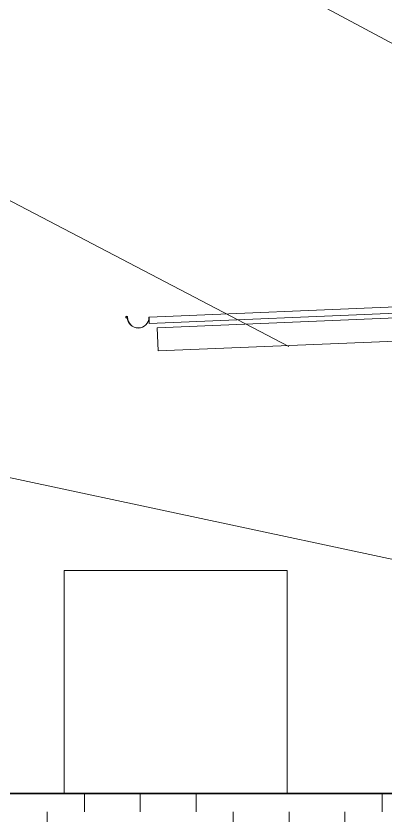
# Model space of a CAD drawing. Header units: inches. Extents: x 20230 to 40520, y -638 to 835.
# Drawn here: x 31264.3 to 31383.6, y -7 to 251 of the extents above; entities that cross this region are included whole.
import ezdxf

# ---------------------------------------------------------------- set-up
doc = ezdxf.new("R2010")
doc.units = ezdxf.units.IN
doc.header["$MEASUREMENT"] = 0
doc.linetypes.add('Grid Line 1_2_', pattern=[0.875, 0.5, -0.125, 0.125, -0.125])
for name, color, linetype, lineweight in [('A-ANNO-KEYN', 231, 'Continuous', 9), ('A-FLOR-LEVL', 51, 'Continuous', 9), ('A-ROOF', 132, 'Continuous', 9), ('A-ROOF-OTLN', 132, 'Continuous', 9), ('C-TOPO', 7, 'Continuous', 9), ('E-ELEC-EQPM', 71, 'Continuous', 9), ('S-BEAM', 12, 'Continuous', 9)]:
    doc.layers.add(name, color=color, linetype=linetype, lineweight=lineweight)

# ---------------------------------------------------------------- blocks, each defined once
blk = doc.blocks.new('Transformer-Dry-Type-Siemens - 6x6x6-1004770-Elevation - East')
at = {"layer": 'E-ELEC-EQPM'}
for p, q in [((-22913.05, 0), (-22913.05, 72)), ((-22913.05, 72), (-22841.05, 72)), ((-22913.05, 72), (-22841.05, 72)), ((-22913.05, 0), (-22913.05, 72)), ((-22841.05, 72), (-22841.05, 0)), ((-22841.05, 72), (-22841.05, 0))]:
    blk.add_line(p, q, dxfattribs=at)
blk = doc.blocks.new('Dimension Lumber - 5_5 x 7_5 Glulam-1403167-Elevation - East')
at = {"layer": 'S-BEAM'}
for p, q in [((-22883.04, 150.35), (-22797.99, 153.89)), ((-22882.73, 142.86), (-22883.04, 150.35)), ((-22882.73, 142.86), (-22797.99, 146.39))]:
    blk.add_line(p, q, dxfattribs=at)

msp = doc.modelspace()

# ---------------------------------------------------------------- hatches: boundary and pattern name
at = {"layer": 'C-TOPO'}
h = msp.add_hatch(dxfattribs=at)
h.set_pattern_fill('FP_46', color=256, style=0, pattern_type=2)
h.set_pattern_definition([(0, (-21183.72, 0), (48, 48), [48, -48]), (0, (-21183.72, 18), (48, 48), [48, -48]), (0, (-21183.72, 36), (48, 48), [48, -48]), (90, (-21177.72, 42), (-48, 48), [48, -48]), (90, (-21159.72, 42), (-48, 48), [48, -48]), (90, (-21141.72, 42), (-48, 48), [48, -48])])
h.paths.add_polyline_path([(33637.69, -79.79), (33637.69, 0), (31240.72, 0), (31240.72, -79.79), (33327.84, -79.79)], flags=0)
h.paths.add_polyline_path([(32994.99, -60), (32994.99, -36), (33114.99, -36), (33114.99, -60), (33017.99, -60)], flags=0)

# ---------------------------------------------------------------- linework, layer by layer
at = {"layer": 'A-ANNO-KEYN', "color": 153}
for p, q in [((31468.1, 197.8), (31235.02, 323.11)), ((31352.26, 144.26), (31235.65, 205.31)), ((31450.88, 61.6), (31235.65, 107.63))]:
    msp.add_line(p, q, dxfattribs=at)
at = {"layer": 'A-FLOR-LEVL', "linetype": 'Grid Line 1_2_'}
msp.add_line((30965.42, 0), (33831.19, 0), dxfattribs=at)
at = {"layer": 'A-ROOF'}
for p, q in [((31393.61, 157.35), (31307.17, 153.75)), ((31307.17, 151.74), (31393.61, 155.35)), ((31307.17, 153.75), (31307.17, 151.74))]:
    msp.add_line(p, q, dxfattribs=at)
at = {"layer": 'A-ROOF-OTLN'}
for p, q in [((31300.12, 153.5), (31300.07, 153.55)), ((31307.17, 153.75), (31307.11, 153.75))]:
    msp.add_line(p, q, dxfattribs=at)
for centre, radius, start, end in [((31299.93, 153.75), 0.306, 0, 307.841), ((31299.93, 153.75), 0.243, 0, 305.989), ((31303.67, 153.75), 3.5, 180, 360), ((31303.67, 153.75), 3.44, 180, 0)]:
    msp.add_arc(centre, radius, start, end, dxfattribs=at)
at = {"layer": 'C-TOPO', "lineweight": 35}
for p, q in [((31240.72, 0), (31377.49, 0)), ((31377.49, 0), (31382.78, 0)), ((31382.78, 0), (31653.6, 0))]:
    msp.add_line(p, q, dxfattribs=at)
at = {"layer": 'C-TOPO'}
for p, q in [((31377.49, 0), (31240.72, 0)), ((31377.49, 0), (31382.78, 0)), ((31653.6, 0), (31382.78, 0))]:
    msp.add_line(p, q, dxfattribs=at)

# ---------------------------------------------------------------- block references
at = {"layer": 'E-ELEC-EQPM'}
msp.add_blockref('Transformer-Dry-Type-Siemens - 6x6x6-1004770-Elevation - East', (54192.79, 0), dxfattribs=at)
at = {"layer": 'S-BEAM'}
msp.add_blockref('Dimension Lumber - 5_5 x 7_5 Glulam-1403167-Elevation - East', (54192.79, 0), dxfattribs=at)

doc.saveas('drawing.dxf')
